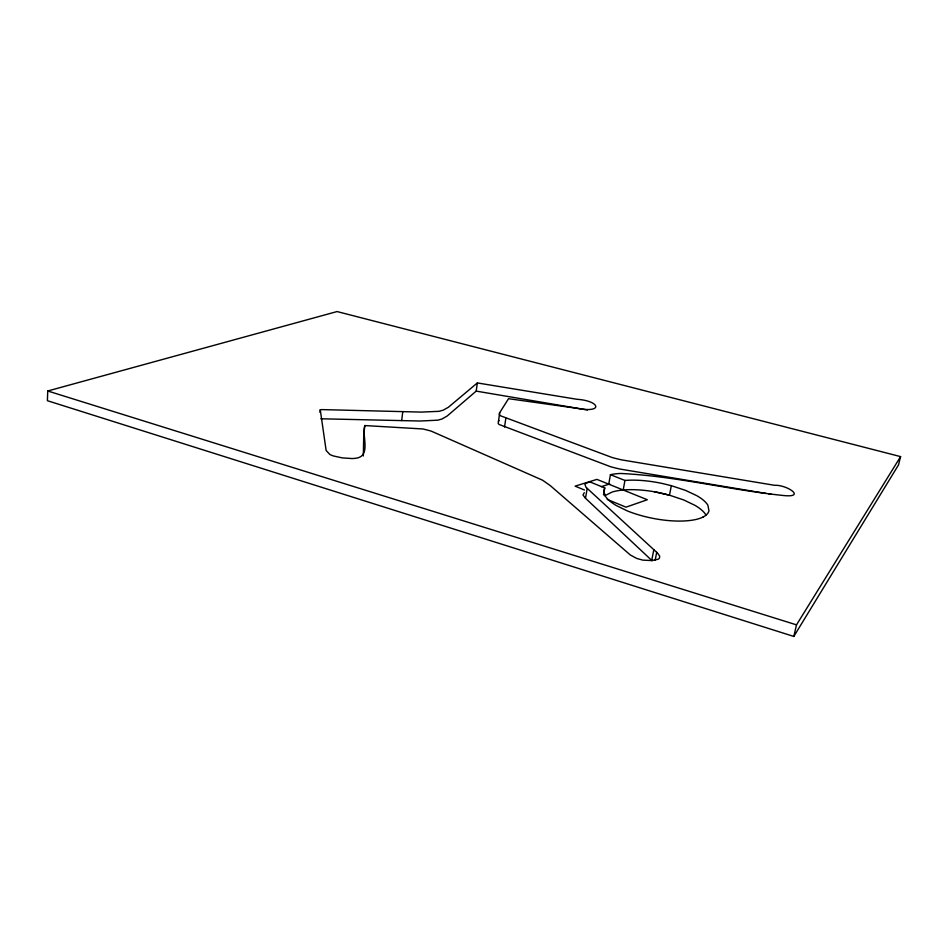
<?xml version="1.0" encoding="UTF-8"?>
<svg xmlns="http://www.w3.org/2000/svg" width="948" height="948" viewBox="0 0 948 948"><rect width="100%" height="100%" fill="white"/><g stroke="black" fill="none" stroke-linecap="round" stroke-linejoin="round"><path stroke-width="1.42" d="M589.597 481.797L584.798 484.001L585.994 487.272L657.58 553.146L659.642 556.097L659.547 557.898A13.521 5.072 11.4 0 1 657.959 559.296L651.726 560.564L642.827 560.126L636.7 558.431L630.325 554.983L550.231 485.577L542.564 480.198L432.845 431.838A31.877 10.203 7.1 0 0 430.641 430.937L423.104 428.982L364.826 425.557C361.626 435.357 371.142 455.313 356.922 458.074A17.135 5.747 6.1 0 1 352.087 458.548L342.192 457.884L333.423 455.952A15.63 5.25 6 0 1 329.786 454.4L326.124 450.478L320.27 409.773A38.252 11.423 5.7 0 0 321.822 409.595L421.35 412.096L438.971 411.325L443.202 410.176L448.38 407.261L477.354 382.933L576.953 399.286C600.297 400.838 603.686 413.447 576.953 408.304L508.555 398.681L499.43 413.103L499.489 414.797A11.068 3.271 8.6 0 0 500.52 415.781L612.088 457.505A52.567 15.855 10.3 0 0 621.924 459.922L774.658 485.317C786.899 484.535 808.016 498.636 781.413 495.294C727.661 489.547 674.656 475.979 620.632 473.467A46.31 15.334 10.8 0 0 612.823 474.225L610.441 474.675L608.758 484.167M363.321 455.964L363.748 434.907L364.826 425.557M47.744 390.991L47.4 400.696L793.808 636.44L898.538 464.864L900.6 456.616L337.061 311.56L47.744 390.991L796.51 624.862L900.6 456.616M319.997 412.392L320.27 409.773M401.679 420.604L402.781 411.645M320.874 418.779L420.213 421.019L437.798 420.177L442.017 418.992L447.195 415.994L476.192 391.109L477.354 382.933M754.335 491.502L620.276 469.106A52.448 16.163 10.3 0 1 610.465 466.677L499.229 424.514A11.044 3.342 8.6 0 1 498.198 423.519L499.667 412.747M504.537 427.038L505.841 418.269M652.094 560.73L585.497 498.269L587.191 488.457M603.521 494.892L604.753 487.924L589.644 481.785M623.203 490.009L624.933 480.458L610.441 474.675M651.738 560.398L653.8 549.686M655.139 560.386L656.703 552.34M624.922 480.446A53.064 17.834 11 0 1 661.953 483.409L671.326 485.684L669.489 495.188L683.709 499.94L694.955 505.343A50.967 17.467 11.1 0 1 705.905 514.977M793.808 636.44L796.51 624.862M604.753 487.924L603.686 491.04L605.369 496.254A55.565 18.652 11.1 0 0 616.259 505.509L627.114 510.818A52.282 17.585 11 0 0 635.918 514.006A53.064 17.846 11 0 0 646.062 516.85A52.614 17.692 11 0 0 672.168 520.855A53.823 18.095 11 0 0 703.06 517.027M498.387 421.422L499.039 420.533M604.788 495.745L612.041 492.071A52.851 18.131 11.1 0 1 660.152 492.889L669.489 495.188L654.286 491.763M584.276 492.687L583.008 495.01L585.497 498.269M703.084 517.027L705.288 515.712A57.141 19.197 11 0 0 708.962 510.782L707.883 505.237A51.085 17.147 11.1 0 0 696.887 495.733L685.594 490.4L671.326 485.684M601.364 486.644L609.742 483.954M476.192 391.109L587.559 409.986M755.639 491.716L766.103 493.422M768.71 493.861L771.328 494.287M584.489 490.021L575.116 486.146L596.908 479.38L647.294 499.738L626 507.156L607.253 499.418"/></g></svg>
